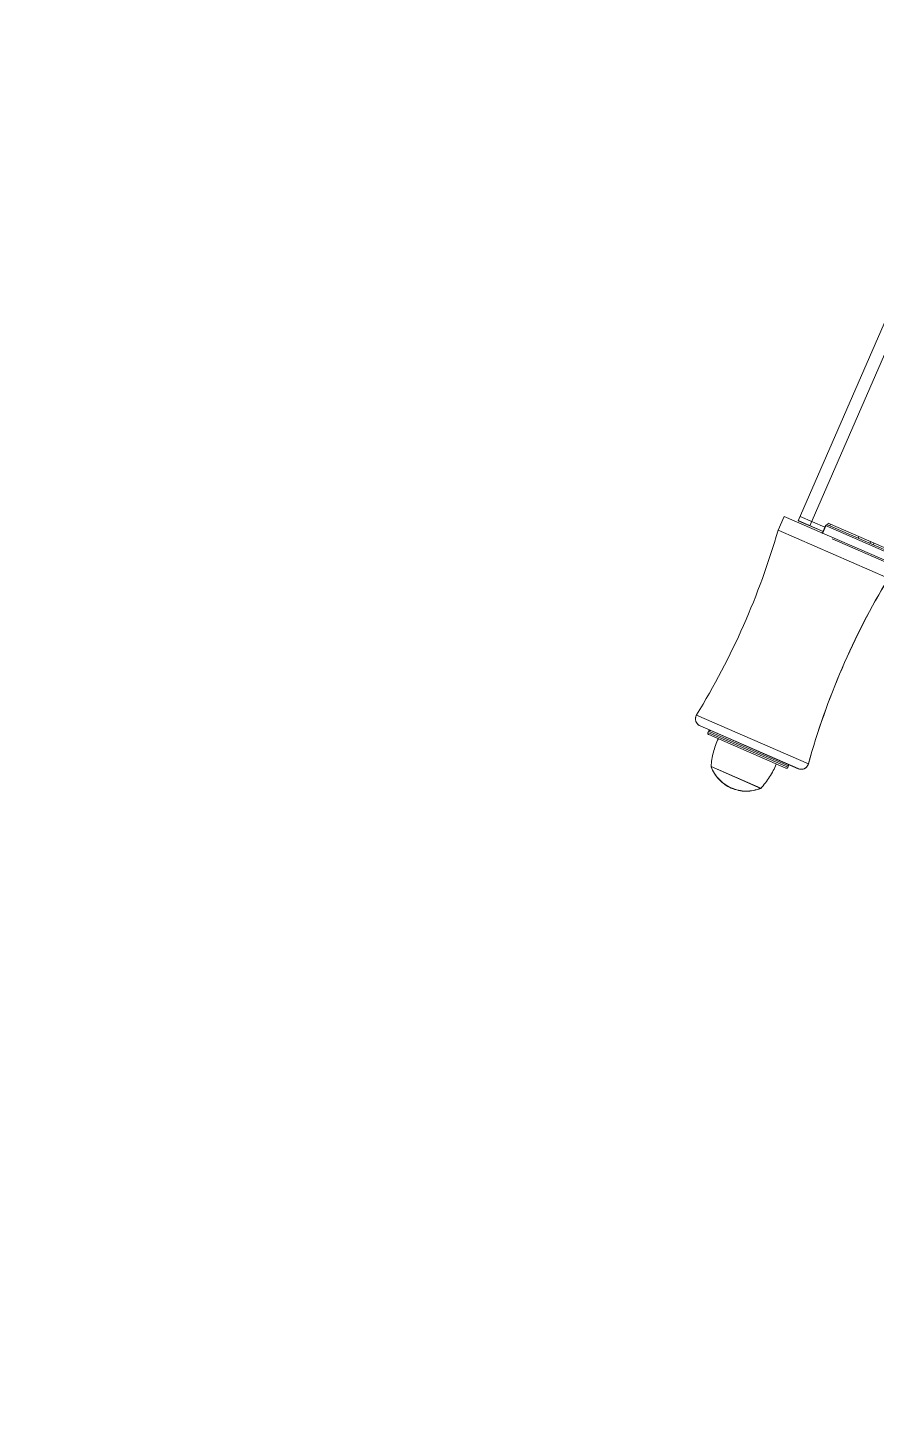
# Model space of a CAD drawing. Header units: millimetres. Extents: x -71377 to 516042, y -145869 to 441446.
# Drawn here: x 176590 to 177155, y 171821 to 172753 of the extents above; entities that cross this region are included whole.
import ezdxf

# ---------------------------------------------------------------- set-up
doc = ezdxf.new("R2010")
doc.units = ezdxf.units.MM
doc.header["$LTSCALE"] = 1000
doc.linetypes.add('IMPORT-DASHEDX2 _4_', pattern=[152.4, 101.6, -50.8])
for name, color, linetype, lineweight in [('05', 5, 'IMPORT-DASHEDX2 _4_', 5), ('06', 6, 'Continuous', 5), ('조경라인_dwg', 8, 'Continuous', 5)]:
    doc.layers.add(name, color=color, linetype=linetype, lineweight=lineweight)

# ---------------------------------------------------------------- blocks, each defined once
blk = doc.blocks.new('조경라인_dwg-6847807-지반층 배치도')
at = {"layer": '05'}
for p, q in [((177110.75, 172421.23), (177173.23, 172564.61)), ((177104.28, 172427.44), (177120.73, 172420.27)), ((177124.41, 172422.26), (177123.93, 172421.16)), ((177119.25, 172416.11), (177119.23, 172416.01)), ((177361.16, 172309.8), (177125.61, 172412.47)), ((177142.75, 172412.85), (177143.23, 172413.95)), ((177150.66, 172409.4), (177151.14, 172410.5)), ((177152.77, 172408.48), (177153.25, 172409.58)), ((177035.35, 172295.15), (177109.76, 172262.72)), ((177094.73, 172259.89), (177043.4, 172282.27))]:
    blk.add_line(p, q, dxfattribs=at)
at = {"layer": '05', "flags": 128}
for points in [[(177102.98, 172424.62), (177119.45, 172417.33), (177103, 172424.5), (177165.47, 172567.99), (177181.92, 172560.82)], [(177361.56, 172310.72), (177093.52, 172427.32), (177089.53, 172418.15), (177162.87, 172386.19), (177166.6, 172394.6)], [(177363.64, 172315.49), (177121.11, 172421.3), (177119.03, 172416.53), (177118.99, 172416.23), (177118.97, 172416.12)], [(177121.38, 172421.18), (177119.3, 172416.41), (177119.23, 172416.23), (177119.21, 172416.13), (177119.32, 172416.3), (177119.05, 172416.41)], [(177122.93, 172422.8), (177364.5, 172317.62), (177122.91, 172422.91), (177122.43, 172421.81), (177364.02, 172316.52)], [(177102.95, 172259.48), (177037.6, 172288.07), (177102.93, 172259.59)], [(177043.28, 172284.5), (177042.88, 172283.58), (177096.05, 172260.41), (177096.45, 172261.33), (177043.3, 172284.39)], [(177077.99, 172246.36), (177044.97, 172260.85), (177077.98, 172246.47)]]:
    blk.add_lwpolyline(points, dxfattribs=at)
at = {"layer": '05'}
for centre, radius, start, end in [((177122.04, 172420.78), 1, 66.45121, 156.45121), ((176609.09, 172556.64), 500, 328.48357, 343.9208), ((177591.37, 172128.53), 500, 148.98162, 164.41885), ((177591.38, 172128.42), 500, 148.98162, 164.41885), ((177039.6, 172292.65), 5, 148.48357, 246.45121), ((177043.81, 172283.07), 1, 156.45121, 246.45121), ((177044.21, 172283.99), 1, 66.45121, 156.45121), ((177094.88, 172257.81), 50, 154.33365, 176.51402), ((177068.41, 172269.57), 25, 200.39673, 292.50567), ((177068.42, 172269.45), 25, 200.39673, 292.50567), ((177041.79, 172280.84), 50, 316.3884, 338.56877), ((177095.15, 172260.7), 1, 246.45121, 336.45121), ((177095.55, 172261.61), 1, 336.45121, 66.45121), ((177104.94, 172264.06), 5, 246.45121, 344.41885)]:
    blk.add_arc(centre, radius, start, end, dxfattribs=at)
at = {"layer": '06'}
blk.add_arc((172981.49, 174827.57), 6800, 313.956972, 64.158974, dxfattribs=at)

msp = doc.modelspace()

# ---------------------------------------------------------------- block references
at = {"layer": '조경라인_dwg', "rotation": 8.537736462515947e-07}
msp.add_blockref('조경라인_dwg-6847807-지반층 배치도', (0, 0), dxfattribs=at)

doc.saveas('drawing.dxf')
